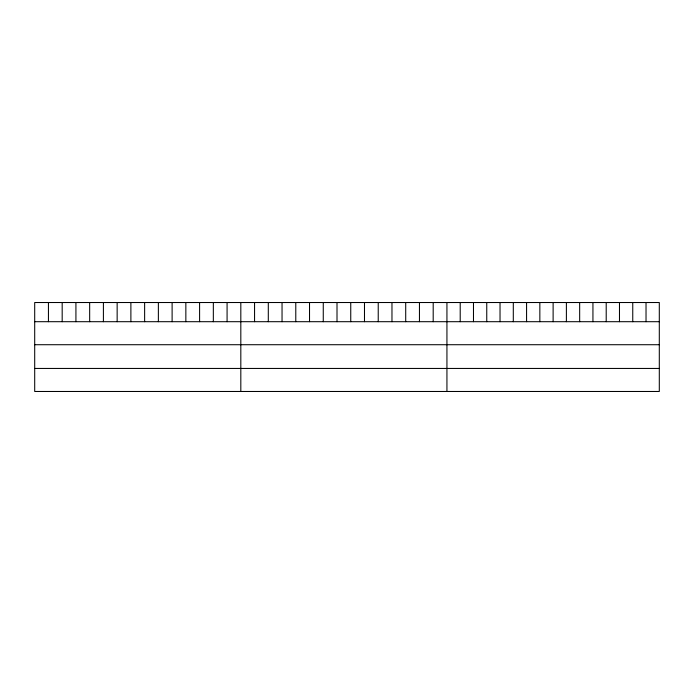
<?xml version="1.0" encoding="UTF-8"?>
<svg xmlns="http://www.w3.org/2000/svg" width="694" height="694" viewBox="0 0 694 694"><rect width="100%" height="100%" fill="white"/><g stroke="black" fill="none" stroke-linecap="round" stroke-linejoin="round"><path stroke-width="1.04" d="M659.3 321.695L659.3 391.477L34.7 391.477L34.7 302.523L659.3 302.523L659.3 321.695L34.7 321.695M34.7 344.718L659.3 344.718M34.7 368.445L659.3 368.445M646.027 302.523L646.027 321.695M632.755 302.523L632.755 321.695M619.482 302.523L619.482 321.695M606.209 302.523L606.209 321.695M592.936 302.523L592.936 321.695M579.664 302.523L579.664 321.695M566.391 302.523L566.391 321.695M553.118 302.523L553.118 321.695M539.845 302.523L539.845 321.695M526.572 302.523L526.572 321.695M513.3 302.523L513.3 321.695M500.027 302.523L500.027 321.695M486.754 302.523L486.754 321.695M473.481 302.523L473.481 321.695M460.209 302.523L460.209 321.695M446.936 302.523L446.936 391.477M433.195 302.523L433.195 321.695M419.454 302.523L419.454 321.695M405.712 302.523L405.712 321.695M391.971 302.523L391.971 321.695M378.23 302.523L378.23 321.695M364.489 302.523L364.489 321.695M350.748 302.523L350.748 321.695M337.006 302.523L337.006 321.695M323.265 302.523L323.265 321.695M309.524 302.523L309.524 321.695M295.783 302.523L295.783 321.695M282.042 302.523L282.042 321.695M268.3 302.523L268.3 321.695M254.559 302.523L254.559 321.695M240.818 302.523L240.818 391.477M227.077 302.523L227.077 321.695M213.336 302.523L213.336 321.695M199.594 302.523L199.594 321.695M185.853 302.523L185.853 321.695M172.112 302.523L172.112 321.695M158.371 302.523L158.371 321.695M144.63 302.523L144.63 321.695M130.888 302.523L130.888 321.695M117.147 302.523L117.147 321.695M103.406 302.523L103.406 321.695M89.665 302.523L89.665 321.695M75.924 302.523L75.924 321.695M62.182 302.523L62.182 321.695M48.441 302.523L48.441 321.695"/></g></svg>
